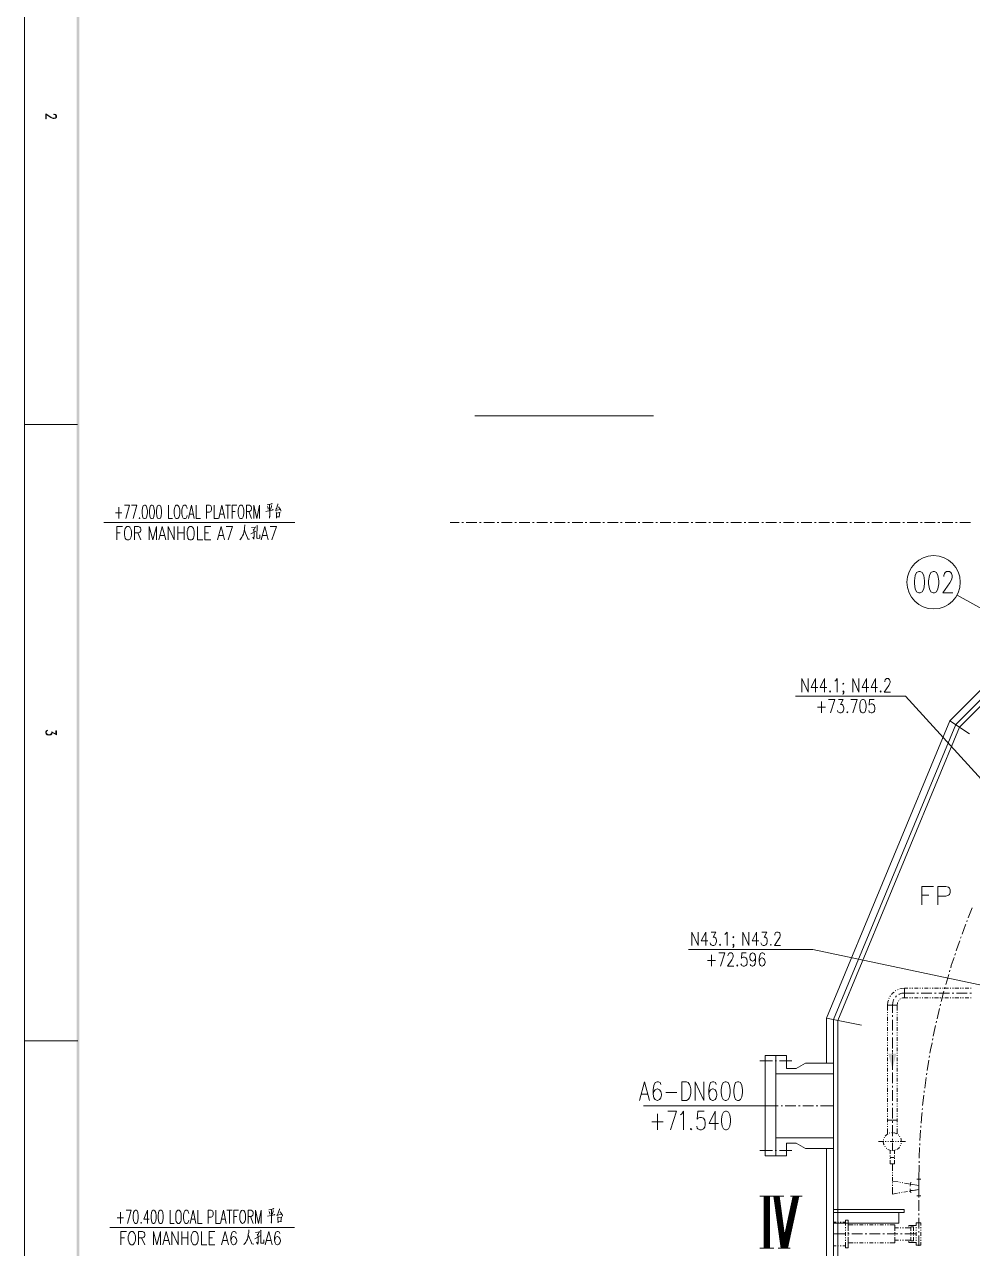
# Model space of a CAD drawing. Header units: millimetres. Extents: x 0 to 588, y 0 to 874.
# Drawn here: x 0 to 124, y 544.2 to 704.4 of the extents above; entities that cross this region are included whole.
import ezdxf

# ---------------------------------------------------------------- set-up
doc = ezdxf.new("R2010")
doc.units = ezdxf.units.MM
doc.layers.get('0').update_dxf_attribs({"lineweight": 18})

msp = doc.modelspace()

# ---------------------------------------------------------------- hatches: boundary and pattern name
for points in [[(7.15, 813.33), (6.82, 813.33), (7.15, 6.99)], [(6.82, 813.33), (7.15, 6.99), (6.82, 6.99)], [(113.5, 567.75), (114.02, 569.76), (112.95, 569.76)]]:
    msp.add_hatch(color=0).paths.add_polyline_path(points, flags=0)

# ---------------------------------------------------------------- linework, layer by layer
at = {"color": 0, "lineweight": 0}
for points in [[(0, 830.79), (0, 0)], [(3.83, 692.66), (3.83, 692.62), (3.89, 692.62), (4.04, 692.57), (4.11, 692.47), (4.11, 692.28), (4.04, 692.19), (3.89, 692.15), (3.77, 692.15), (3.64, 692.19), (3.43, 692.28), (2.77, 692.7)], [(2.84, 692.66), (2.84, 692.04), (2.77, 692.04), (2.77, 692.7)], [(3.83, 692.66), (3.89, 692.66), (4.04, 692.62), (4.11, 692.57), (4.17, 692.47), (4.17, 692.28), (4.11, 692.19), (4.04, 692.15), (3.89, 692.11), (3.77, 692.11), (3.64, 692.15), (3.43, 692.23), (2.77, 692.66)], [(121.01, 613.3), (193.95, 686.24)], [(121.79, 612.8), (194.42, 685.44)], [(122.26, 612.48), (194.71, 684.93)], [(6.92, 652.06), (0, 652.06)], [(82.25, 653.2), (58.91, 653.2)], [(12.34, 641.24), (12.34, 639.76)], [(13.27, 639.76), (13.74, 641.5), (13.08, 641.5)], [(14.2, 639.76), (14.67, 641.5), (14.01, 641.5)], [(18.82, 641.5), (18.82, 639.76), (19.37, 639.76)], [(21.27, 641.07), (21.23, 641.24), (21.15, 641.41), (21.04, 641.5), (20.87, 641.5), (20.76, 641.41), (20.68, 641.24), (20.64, 641.07), (20.57, 640.84), (20.57, 640.42), (20.64, 640.16), (20.68, 640), (20.76, 639.83), (20.87, 639.76), (21.04, 639.76), (21.15, 639.83), (21.23, 640), (21.27, 640.16)], [(21.46, 639.76), (21.84, 641.5), (22.2, 639.76)], [(22.44, 641.5), (22.44, 639.76), (23.01, 639.76)], [(23.79, 639.76), (23.79, 641.5), (24.21, 641.5), (24.36, 641.41), (24.41, 641.33), (24.45, 641.16), (24.45, 640.93), (24.41, 640.76), (24.36, 640.67), (24.21, 640.59), (23.79, 640.59)], [(24.79, 641.5), (24.79, 639.76), (25.34, 639.76)], [(25.42, 639.76), (25.8, 641.5), (26.18, 639.76)], [(26.27, 641.5), (26.92, 641.5)], [(26.61, 641.5), (26.61, 639.76)], [(27.16, 639.76), (27.16, 641.5), (27.77, 641.5)], [(27.16, 640.67), (27.54, 640.67)], [(29.02, 639.76), (29.02, 641.5), (29.44, 641.5), (29.57, 641.41), (29.63, 641.33), (29.68, 641.16), (29.68, 641.01), (29.63, 640.84), (29.57, 640.76), (29.44, 640.67), (29.02, 640.67)], [(29.34, 640.67), (29.68, 639.76)], [(29.99, 639.76), (29.99, 641.5), (30.37, 639.76), (30.73, 641.5), (30.73, 639.76)], [(31.58, 640.69), (32.51, 640.91), (32.47, 640.93), (32.41, 640.86)], [(31.73, 641.54), (32.38, 641.69), (32.36, 641.71), (32.3, 641.67)], [(31.79, 641.35), (31.86, 641.1), (31.88, 640.99)], [(32.05, 641.6), (32.07, 640.06), (32.05, 639.83), (32.05, 640.06)], [(32.32, 641.46), (32.32, 641.35), (32.19, 640.95)], [(33.15, 641.69), (33.15, 641.6), (33.06, 641.39), (32.98, 641.14), (32.91, 641.01), (32.85, 640.82), (32.81, 640.8), (33.06, 640.86), (33.42, 640.95)], [(32.91, 640.65), (32.94, 640.48), (32.96, 639.83), (32.94, 639.97), (33.36, 640), (33.32, 640), (33.38, 640.61), (33.4, 640.55), (32.94, 640.48)], [(33.23, 641.29), (33.46, 640.93), (33.51, 640.84), (33.53, 640.78), (33.53, 640.72)], [(10.39, 639.23), (35.37, 639.23)], [(11.92, 640.5), (12.74, 640.5)], [(21.61, 640.33), (22.08, 640.33)], [(25.57, 640.33), (26.04, 640.33)], [(56.85, 639.23), (55.65, 639.23)], [(57.43, 639.23), (57.21, 639.23)], [(59.16, 639.23), (57.76, 639.23)], [(59.73, 639.23), (59.52, 639.23)], [(61.47, 639.23), (60.07, 639.23)], [(62.04, 639.23), (61.83, 639.23)], [(63.78, 639.23), (62.38, 639.23)], [(64.33, 639.23), (64.14, 639.23)], [(66.08, 639.23), (64.69, 639.23)], [(66.63, 639.23), (66.42, 639.23)], [(68.39, 639.23), (66.99, 639.23)], [(68.94, 639.23), (68.73, 639.23)], [(70.7, 639.23), (69.3, 639.23)], [(71.25, 639.23), (71.04, 639.23)], [(73, 639.23), (71.61, 639.23)], [(73.55, 639.23), (73.34, 639.23)], [(75.31, 639.23), (73.91, 639.23)], [(75.86, 639.23), (75.65, 639.23)], [(77.62, 639.23), (76.22, 639.23)], [(78.17, 639.23), (77.96, 639.23)], [(79.93, 639.23), (78.53, 639.23)], [(80.48, 639.23), (80.26, 639.23)], [(82.23, 639.23), (80.81, 639.23)], [(82.78, 639.23), (82.57, 639.23)], [(84.52, 639.23), (83.12, 639.23)], [(85.09, 639.23), (84.88, 639.23)], [(86.83, 639.23), (85.43, 639.23)], [(87.4, 639.23), (87.19, 639.23)], [(89.13, 639.23), (87.74, 639.23)], [(89.7, 639.23), (89.49, 639.23)], [(91.44, 639.23), (90.04, 639.23)], [(92.01, 639.23), (91.8, 639.23)], [(93.75, 639.23), (92.35, 639.23)], [(94.32, 639.23), (94.11, 639.23)], [(96.05, 639.23), (94.66, 639.23)], [(96.63, 639.23), (96.41, 639.23)], [(98.36, 639.23), (96.96, 639.23)], [(98.91, 639.23), (98.72, 639.23)], [(100.67, 639.23), (99.27, 639.23)], [(101.22, 639.23), (101.03, 639.23)], [(102.98, 639.23), (101.58, 639.23)], [(103.53, 639.23), (103.31, 639.23)], [(105.28, 639.23), (103.89, 639.23)], [(105.83, 639.23), (105.62, 639.23)], [(107.59, 639.23), (106.19, 639.23)], [(108.14, 639.23), (107.93, 639.23)], [(109.9, 639.23), (108.5, 639.23)], [(110.45, 639.23), (110.24, 639.23)], [(112.2, 639.23), (110.81, 639.23)], [(112.75, 639.23), (112.54, 639.23)], [(114.51, 639.23), (113.11, 639.23)], [(115.06, 639.23), (114.85, 639.23)], [(116.82, 639.23), (115.42, 639.23)], [(117.37, 639.23), (117.16, 639.23)], [(119.1, 639.23), (117.71, 639.23)], [(119.68, 639.23), (119.46, 639.23)], [(121.41, 639.23), (120.02, 639.23)], [(121.98, 639.23), (121.77, 639.23)], [(123.72, 639.23), (122.32, 639.23)], [(12.06, 636.97), (12.06, 638.7), (12.83, 638.7)], [(12.06, 637.88), (12.53, 637.88)], [(14.39, 636.97), (14.39, 638.7), (14.92, 638.7), (15.09, 638.62), (15.16, 638.53), (15.22, 638.37), (15.22, 638.2), (15.16, 638.05), (15.09, 637.96), (14.92, 637.88), (14.39, 637.88)], [(14.8, 637.88), (15.22, 636.97)], [(16.32, 636.97), (16.32, 638.7), (16.79, 636.97), (17.25, 638.7), (17.25, 636.97)], [(17.55, 636.97), (18.01, 638.7), (18.48, 636.97)], [(17.72, 637.54), (18.31, 637.54)], [(18.77, 636.97), (18.77, 638.7), (19.58, 636.97), (19.58, 638.7)], [(20.04, 638.7), (20.04, 636.97)], [(20.04, 637.88), (20.87, 637.88)], [(20.87, 638.7), (20.87, 636.97)], [(22.61, 638.7), (22.61, 636.97), (23.3, 636.97)], [(23.6, 636.97), (23.6, 638.7), (24.36, 638.7)], [(23.6, 637.88), (24.07, 637.88)], [(25.23, 636.97), (25.7, 638.7), (26.16, 636.97)], [(25.42, 637.54), (25.99, 637.54)], [(26.63, 636.97), (27.22, 638.7), (26.39, 638.7)], [(28.81, 638.94), (28.81, 638.83), (28.79, 638.6), (28.77, 638.37), (28.74, 638.17), (28.68, 637.98), (28.62, 637.71), (28.53, 637.52), (28.43, 637.33), (28.34, 637.2), (28.24, 637.05), (28.15, 636.97)], [(28.77, 638.3), (28.83, 638.09), (28.91, 637.84), (29.04, 637.56), (29.15, 637.24), (29.21, 637.07), (29.44, 637.07), (29.21, 637.12), (29.15, 637.22)], [(29.61, 637.75), (30.27, 638.13)], [(29.7, 638.6), (30.23, 638.64), (30.2, 638.68), (29.97, 638.24), (29.95, 638.3), (29.91, 638.37)], [(29.97, 638.24), (29.99, 638.13), (30.04, 637.96), (30.04, 637.39), (30.01, 637.29), (30.01, 637.18), (29.99, 637.1), (29.99, 637.07), (29.84, 637.31), (29.99, 637.1)], [(30.37, 638.85), (30.42, 638.79), (30.37, 637.43), (30.37, 637.33), (30.4, 637.24), (30.42, 637.2), (30.44, 637.18), (30.5, 637.16), (30.71, 637.18), (30.76, 637.18), (30.78, 637.2), (30.76, 637.62), (30.76, 637.18)], [(30.95, 636.97), (31.41, 638.7), (31.88, 636.97)], [(31.14, 637.54), (31.71, 637.54)], [(32.34, 636.97), (32.94, 638.7), (32.11, 638.7)], [(23.6, 636.97), (24.36, 636.97)], [(120.21, 632.16), (120.21, 632.29), (120.29, 632.57), (120.4, 632.69), (120.57, 632.82), (120.95, 632.82), (121.14, 632.69), (121.22, 632.57), (121.33, 632.29), (121.33, 632.04), (121.22, 631.76), (121.03, 631.36), (120.1, 630.03), (121.41, 630.03)], [(131.74, 624.31), (121.96, 629.73)], [(101.66, 617.05), (101.66, 618.81), (102.47, 617.05), (102.47, 618.81)], [(103.46, 618.81), (102.89, 617.64), (103.76, 617.64)], [(103.46, 618.81), (103.46, 617.05)], [(104.63, 618.81), (104.06, 617.64), (104.92, 617.64)], [(104.63, 618.81), (104.63, 617.05)], [(105.98, 618.47), (106.09, 618.55), (106.26, 618.81), (106.26, 617.05)], [(108.31, 617.05), (108.31, 618.81), (109.11, 617.05), (109.11, 618.81)], [(110.11, 618.81), (109.54, 617.64), (110.41, 617.64)], [(110.11, 618.81), (110.11, 617.05)], [(111.27, 618.81), (110.7, 617.64), (111.57, 617.64)], [(111.27, 618.81), (111.27, 617.05)], [(112.5, 618.38), (112.5, 618.47), (112.56, 618.64), (112.61, 618.72), (112.73, 618.81), (112.97, 618.81), (113.07, 618.72), (113.14, 618.64), (113.2, 618.47), (113.2, 618.3), (113.14, 618.13), (113.03, 617.9), (112.44, 617.05), (113.26, 617.05)], [(107.15, 617.14), (107.08, 617.05), (107.02, 617.14), (107.08, 617.22), (107.15, 617.14), (107.15, 616.97), (107.08, 616.82), (107.02, 616.73)], [(136.5, 593.17), (115.23, 616.52), (100.82, 616.52)], [(103.7, 615.08), (104.75, 615.08)], [(104.22, 615.82), (104.22, 614.34)], [(105.39, 614.34), (105.98, 616.08), (105.16, 616.08)], [(106.45, 616.08), (107.08, 616.08), (106.72, 615.42), (106.91, 615.42), (107.02, 615.34), (107.08, 615.25), (107.15, 615), (107.15, 614.83), (107.08, 614.57), (106.96, 614.43), (106.79, 614.34), (106.62, 614.34), (106.45, 614.43), (106.38, 614.49), (106.32, 614.66)], [(108.31, 614.34), (108.88, 616.08), (108.08, 616.08)], [(111.1, 616.08), (110.51, 616.08), (110.47, 615.34), (110.51, 615.42), (110.7, 615.51), (110.87, 615.51), (111.04, 615.42), (111.17, 615.25), (111.21, 615), (111.21, 614.83), (111.17, 614.57), (111.04, 614.43), (110.87, 614.34), (110.7, 614.34), (110.51, 614.43), (110.47, 614.49), (110.41, 614.66)], [(3.64, 611.8), (3.64, 611.7), (3.58, 611.57), (3.43, 611.46), (3.24, 611.42), (3.17, 611.42), (2.96, 611.46), (2.84, 611.57), (2.77, 611.7), (2.77, 611.84), (2.84, 611.97), (2.9, 612.03), (3.03, 612.08), (3.03, 612.03)], [(3.11, 611.46), (2.9, 611.57), (2.84, 611.7), (2.84, 611.84), (2.9, 611.97), (3.03, 612.03)], [(2.84, 611.89), (2.96, 612.03)], [(3.58, 611.84), (3.58, 611.7), (3.49, 611.57), (3.3, 611.46)], [(4.17, 611.97), (4.17, 611.46), (3.58, 611.8)], [(4.17, 611.5), (3.58, 611.84)], [(4.17, 611.97), (4.11, 611.97), (4.11, 611.5)], [(121.01, 613.3), (104.9, 574.4)], [(121.79, 612.8), (105.81, 574.23)], [(122.26, 612.48), (106.36, 574.1)], [(123.57, 611.61), (121.01, 613.3)], [(3.58, 611.65), (3.43, 611.5), (3.24, 611.46), (3.17, 611.46), (2.96, 611.5), (2.84, 611.65)], [(117.35, 589.2), (117.35, 591.63), (118.87, 591.63)], [(119.44, 589.2), (119.44, 591.63), (120.5, 591.63), (120.84, 591.52), (120.97, 591.4), (121.07, 591.16), (121.07, 590.83), (120.97, 590.59), (120.84, 590.47), (120.5, 590.36), (119.44, 590.36)], [(117.35, 590.47), (118.28, 590.47)], [(123.93, 588.81), (123.42, 587.52)], [(123.08, 586.68), (123.04, 586.61), (122.6, 585.36)], [(123.27, 587.18), (123.21, 586.99)], [(87.27, 583.9), (87.27, 585.66), (88.1, 583.9), (88.1, 585.66)], [(89.09, 585.66), (88.5, 584.5), (89.37, 584.5)], [(89.09, 585.66), (89.09, 583.9)], [(89.79, 585.66), (90.42, 585.66), (90.06, 584.98), (90.25, 584.98), (90.36, 584.92), (90.42, 584.84), (90.49, 584.58), (90.49, 584.41), (90.42, 584.16), (90.3, 583.99), (90.13, 583.9), (89.96, 583.9), (89.79, 583.99), (89.73, 584.07), (89.66, 584.24)], [(91.59, 585.32), (91.69, 585.41), (91.88, 585.66), (91.88, 583.9)], [(93.92, 583.9), (93.92, 585.66), (94.74, 583.9), (94.74, 585.66)], [(95.74, 585.66), (95.14, 584.5), (96.01, 584.5)], [(95.74, 585.66), (95.74, 583.9)], [(96.44, 585.66), (97.07, 585.66), (96.71, 584.98), (96.9, 584.98), (97.01, 584.92), (97.07, 584.84), (97.13, 584.58), (97.13, 584.41), (97.07, 584.16), (96.94, 583.99), (96.77, 583.9), (96.6, 583.9), (96.44, 583.99), (96.37, 584.07), (96.31, 584.24)], [(98.11, 585.24), (98.11, 585.32), (98.17, 585.49), (98.23, 585.58), (98.34, 585.66), (98.57, 585.66), (98.7, 585.58), (98.76, 585.49), (98.81, 585.32), (98.81, 585.15), (98.76, 584.98), (98.64, 584.75), (98.07, 583.9), (98.87, 583.9)], [(122.49, 585.03), (122.41, 584.84)], [(130.09, 577.68), (103.08, 583.37), (86.83, 583.37)], [(92.75, 583.99), (92.69, 583.9), (92.63, 583.99), (92.69, 584.07), (92.75, 583.99), (92.75, 583.82), (92.69, 583.67), (92.63, 583.59)], [(122.3, 584.5), (122.09, 583.95), (121.84, 583.18)], [(89.32, 581.94), (90.36, 581.94)], [(89.85, 582.68), (89.85, 581.19)], [(91.02, 581.19), (91.59, 582.93), (90.78, 582.93)], [(91.99, 582.53), (91.99, 582.59), (92.05, 582.76), (92.12, 582.85), (92.22, 582.93), (92.46, 582.93), (92.58, 582.85), (92.65, 582.76), (92.69, 582.59), (92.69, 582.44), (92.65, 582.27), (92.52, 582.02), (91.95, 581.19), (92.75, 581.19)], [(94.38, 582.93), (93.81, 582.93), (93.75, 582.19), (93.81, 582.27), (93.98, 582.36), (94.15, 582.36), (94.32, 582.27), (94.45, 582.1), (94.51, 581.85), (94.51, 581.68), (94.45, 581.43), (94.32, 581.28), (94.15, 581.19), (93.98, 581.19), (93.81, 581.28), (93.75, 581.36), (93.68, 581.51)], [(95.61, 582.36), (95.55, 582.1), (95.44, 581.94), (95.25, 581.85), (95.21, 581.85), (95.02, 581.94), (94.91, 582.1), (94.85, 582.36), (94.85, 582.44), (94.91, 582.68), (95.02, 582.85), (95.21, 582.93), (95.25, 582.93), (95.44, 582.85), (95.55, 582.68), (95.61, 582.36), (95.61, 581.94), (95.55, 581.51), (95.44, 581.28), (95.25, 581.19), (95.14, 581.19), (94.97, 581.28), (94.91, 581.43)], [(96.77, 582.68), (96.71, 582.85), (96.54, 582.93), (96.41, 582.93), (96.24, 582.85), (96.14, 582.59), (96.08, 582.19), (96.08, 581.77), (96.14, 581.43), (96.24, 581.28), (96.41, 581.19), (96.48, 581.19), (96.65, 581.28), (96.77, 581.43), (96.84, 581.68), (96.84, 581.77), (96.77, 582.02), (96.65, 582.19), (96.48, 582.27), (96.41, 582.27), (96.24, 582.19), (96.14, 582.02), (96.08, 581.77)], [(121.56, 582.32), (121.2, 581.26), (121.14, 580.98)], [(121.73, 582.85), (121.67, 582.65)], [(120.86, 580.11), (120.48, 578.78)], [(121.03, 580.67), (120.97, 580.45)], [(115.08, 578.32), (114.66, 578.27), (114.45, 578.21)], [(115.08, 577.07), (115.08, 578.32)], [(115.53, 578.32), (115.08, 578.32)], [(115.85, 578.32), (115.74, 578.32)], [(116.16, 578.32), (116.06, 578.32)], [(116.86, 578.32), (116.37, 578.32)], [(117.18, 578.32), (117.07, 578.32)], [(117.47, 578.32), (117.37, 578.32)], [(118.17, 578.32), (117.69, 578.32)], [(118.49, 578.32), (118.39, 578.32)], [(118.81, 578.32), (118.7, 578.32)], [(119.51, 578.32), (119.02, 578.32)], [(119.82, 578.32), (119.72, 578.32)], [(120.14, 578.32), (120.04, 578.32)], [(120.37, 578.44), (120.33, 578.23)], [(120.84, 578.32), (120.35, 578.32)], [(121.16, 578.32), (121.05, 578.32)], [(121.48, 578.32), (121.37, 578.32)], [(122.17, 578.32), (121.67, 578.32)], [(122.47, 578.32), (122.36, 578.32)], [(122.79, 578.32), (122.68, 578.32)], [(123.49, 578.32), (123, 578.32)], [(123.8, 578.32), (123.7, 578.32)], [(112.99, 576.73), (112.92, 576.54), (112.86, 576.09)], [(113.09, 577.02), (113.03, 576.94)], [(113.24, 577.3), (113.18, 577.22)], [(113.71, 577.81), (113.52, 577.66), (113.37, 577.47)], [(113.69, 576.86), (113.64, 576.79), (113.54, 576.45), (113.5, 576.09)], [(113.96, 578), (113.88, 577.96)], [(114.05, 577.3), (113.9, 577.15)], [(114.24, 578.15), (114.15, 578.1)], [(114.34, 576.71), (114.28, 576.62)], [(115.08, 577.68), (114.72, 577.66), (114.38, 577.53), (114.32, 577.49)], [(114.55, 576.92), (114.49, 576.86)], [(115.08, 577.07), (114.83, 577.05), (114.74, 577)], [(116.37, 577.68), (115.08, 577.68)], [(115.53, 577.07), (115.08, 577.07)], [(115.85, 577.07), (115.74, 577.07)], [(116.16, 577.07), (116.06, 577.07)], [(116.86, 577.07), (116.37, 577.07)], [(116.92, 577.68), (116.71, 577.68)], [(117.18, 577.07), (117.07, 577.07)], [(118.66, 577.68), (117.26, 577.68)], [(117.47, 577.07), (117.37, 577.07)], [(118.17, 577.07), (117.69, 577.07)], [(118.49, 577.07), (118.39, 577.07)], [(118.81, 577.07), (118.7, 577.07)], [(119.23, 577.68), (119.02, 577.68)], [(119.51, 577.07), (119.02, 577.07)], [(120.97, 577.68), (119.57, 577.68)], [(119.82, 577.07), (119.72, 577.07)], [(120.23, 577.91), (119.89, 576.56)], [(120.14, 577.07), (120.04, 577.07)], [(120.84, 577.07), (120.35, 577.07)], [(121.16, 577.07), (121.05, 577.07)], [(121.54, 577.68), (121.33, 577.68)], [(121.48, 577.07), (121.37, 577.07)], [(122.17, 577.07), (121.67, 577.07)], [(123.27, 577.68), (121.88, 577.68)], [(122.47, 577.07), (122.36, 577.07)], [(122.79, 577.07), (122.68, 577.07)], [(123.49, 577.07), (123, 577.07)], [(123.85, 577.68), (123.63, 577.68)], [(123.8, 577.07), (123.7, 577.07)], [(112.86, 576.09), (114.11, 576.09)], [(112.86, 576.09), (112.86, 575.39)], [(112.86, 575.18), (112.86, 575.08)], [(113.5, 576.09), (113.5, 575.1)], [(114.17, 576.43), (114.15, 576.35), (114.11, 576.09)], [(114.11, 576.09), (114.11, 575.39)], [(114.11, 575.18), (114.11, 575.08)], [(119.66, 575.67), (119.34, 574.32)], [(119.8, 576.22), (119.74, 576.01)], [(104.9, 568.52), (104.9, 574.4)], [(109.47, 573.49), (104.9, 574.4)], [(105.81, 482.85), (105.81, 574.21)], [(106.36, 408.41), (106.36, 574.1)], [(112.86, 574.87), (112.86, 574.76)], [(112.86, 574.55), (112.86, 574.06)], [(112.86, 573.85), (112.86, 573.74)], [(112.86, 573.53), (112.86, 573.43)], [(113.5, 574.76), (113.5, 574.55)], [(113.5, 574.19), (113.5, 572.79)], [(114.11, 574.87), (114.11, 574.76)], [(114.11, 574.55), (114.11, 574.06)], [(114.11, 573.85), (114.11, 573.74)], [(114.11, 573.53), (114.11, 573.43)], [(119.15, 573.43), (119.04, 573.02), (118.85, 572.05)], [(119.25, 573.98), (119.21, 573.76)], [(112.86, 573.21), (112.86, 572.73)], [(112.86, 572.52), (112.86, 572.41)], [(112.86, 572.22), (112.86, 572.11)], [(112.86, 571.9), (112.86, 571.42)], [(113.5, 572.45), (113.5, 572.24)], [(113.5, 571.88), (113.5, 570.48)], [(114.11, 573.21), (114.11, 572.73)], [(114.11, 572.52), (114.11, 572.41)], [(114.11, 572.22), (114.11, 572.11)], [(114.11, 571.9), (114.11, 571.42)], [(6.96, 571.44), (0, 571.44)], [(112.86, 571.2), (112.86, 571.1)], [(112.86, 570.89), (112.86, 570.78)], [(112.86, 570.57), (112.86, 570.08)], [(113.5, 570.89), (113.5, 570.4)], [(113.5, 570.19), (113.5, 570.08)], [(114.11, 571.2), (114.11, 571.1)], [(114.11, 570.89), (114.11, 570.78)], [(114.11, 570.57), (114.11, 570.08)], [(118.68, 571.16), (118.49, 570.25), (118.41, 569.79)], [(118.79, 571.71), (118.75, 571.5)], [(97.81, 568.79), (96.16, 568.79)], [(99.65, 569.49), (96.86, 569.49)], [(96.86, 562.93), (96.86, 569.49)], [(98.36, 568.79), (98.15, 568.79)], [(98.26, 562.93), (98.26, 569.49)], [(100.35, 568.79), (98.72, 568.79)], [(99.65, 567.82), (99.65, 569.49)], [(112.86, 569.87), (112.86, 569.76)], [(112.86, 569.55), (112.86, 569.45)], [(112.86, 569.24), (112.86, 568.75)], [(113.5, 570.15), (113.5, 569.93)], [(113.5, 569.87), (113.5, 569.76)], [(113.5, 569.6), (113.5, 568.2)], [(113.5, 569.57), (113.5, 569.07)], [(113.5, 568.85), (113.5, 568.77)], [(114.11, 569.87), (114.11, 569.76)], [(114.11, 569.55), (114.11, 569.45)], [(114.11, 569.24), (114.11, 568.75)], [(118.26, 568.9), (118.03, 567.52)], [(118.36, 569.45), (118.32, 569.24)], [(105.81, 567.12), (98.26, 567.12)], [(100.92, 567.82), (99.65, 567.82)], [(100.92, 567.82), (102.13, 568.52), (105.81, 568.52)], [(112.86, 568.54), (112.86, 568.43)], [(112.86, 568.22), (112.86, 568.11)], [(112.86, 567.9), (112.86, 567.41)], [(112.86, 567.2), (112.86, 567.12)], [(113.5, 568.56), (113.5, 568.45)], [(113.5, 568.24), (113.5, 567.75)], [(113.5, 567.84), (113.5, 567.63)], [(113.5, 567.29), (113.5, 565.89)], [(114.11, 568.54), (114.11, 568.43)], [(114.11, 568.22), (114.11, 568.11)], [(114.11, 567.9), (114.11, 567.41)], [(114.11, 567.2), (114.11, 567.12)], [(117.98, 567.18), (117.96, 566.97)], [(80.43, 563.63), (81.09, 566.06), (81.75, 563.63)], [(83.21, 565.72), (83.12, 565.95), (82.89, 566.06), (82.72, 566.06), (82.47, 565.95), (82.32, 565.59), (82.23, 565.02), (82.23, 564.43), (82.32, 563.96), (82.47, 563.73), (82.72, 563.63), (82.8, 563.63), (83.04, 563.73), (83.21, 563.96), (83.29, 564.32), (83.29, 564.43), (83.21, 564.79), (83.04, 565.02), (82.8, 565.13), (82.72, 565.13), (82.47, 565.02), (82.32, 564.79), (82.23, 564.43)], [(87.69, 563.63), (87.69, 566.06), (88.84, 563.63), (88.84, 566.06)], [(90.47, 565.72), (90.38, 565.95), (90.13, 566.06), (89.98, 566.06), (89.73, 565.95), (89.58, 565.59), (89.49, 565.02), (89.49, 564.43), (89.58, 563.96), (89.73, 563.73), (89.98, 563.63), (90.06, 563.63), (90.3, 563.73), (90.47, 563.96), (90.55, 564.32), (90.55, 564.43), (90.47, 564.79), (90.3, 565.02), (90.06, 565.13), (89.98, 565.13), (89.73, 565.02), (89.58, 564.79), (89.49, 564.43)], [(112.86, 566.91), (112.86, 566.8)], [(112.86, 566.59), (112.86, 566.1)], [(112.86, 565.89), (112.86, 565.78)], [(112.86, 565.57), (112.86, 565.47)], [(113.5, 565.53), (113.5, 565.32)], [(114.11, 566.91), (114.11, 566.8)], [(114.11, 566.59), (114.11, 566.1)], [(114.11, 565.89), (114.11, 565.78)], [(114.11, 565.57), (114.11, 565.47)], [(117.92, 566.61), (117.73, 565.23)], [(80.69, 564.43), (81.49, 564.43)], [(83.86, 564.66), (85.32, 564.66)], [(112.86, 565.26), (112.86, 564.77)], [(112.86, 564.56), (112.86, 564.45)], [(112.86, 564.24), (112.86, 564.13)], [(112.86, 563.92), (112.86, 563.44)], [(113.5, 564.98), (113.5, 563.58)], [(114.11, 565.26), (114.11, 564.77)], [(114.11, 564.56), (114.11, 564.45)], [(114.11, 564.24), (114.11, 564.13)], [(114.11, 563.92), (114.11, 563.44)], [(117.6, 564.32), (117.45, 562.95)], [(117.67, 564.9), (117.64, 564.68)], [(96.86, 562.93), (80.96, 562.93)], [(84.14, 562.23), (85.28, 562.23), (84.48, 559.77)], [(85.77, 561.76), (85.94, 561.87), (86.19, 562.23), (86.19, 559.77)], [(88.88, 562.23), (88.05, 562.23), (87.97, 561.17), (88.05, 561.3), (88.31, 561.4), (88.54, 561.4), (88.79, 561.3), (88.96, 561.06), (89.03, 560.71), (89.03, 560.47), (88.96, 560.13), (88.79, 559.9), (88.54, 559.77), (88.31, 559.77), (88.05, 559.9), (87.97, 560.01), (87.91, 560.24)], [(90.34, 562.23), (89.53, 560.6), (90.74, 560.6)], [(90.34, 562.23), (90.34, 559.77)], [(98.57, 562.93), (96.86, 562.93)], [(96.86, 562.93), (96.86, 556.37)], [(98.26, 562.93), (98.26, 556.37)], [(99.12, 562.93), (98.93, 562.93)], [(100.88, 562.93), (99.48, 562.93)], [(101.43, 562.93), (101.22, 562.93)], [(103.19, 562.93), (101.79, 562.93)], [(103.74, 562.93), (103.53, 562.93)], [(105.81, 562.93), (104.1, 562.93)], [(112.86, 563.22), (112.86, 563.12)], [(112.86, 562.91), (112.86, 562.82)], [(112.86, 562.61), (112.86, 562.12)], [(113.5, 563.22), (113.5, 563.01)], [(113.5, 562.67), (113.5, 561.28)], [(114.11, 563.22), (114.11, 563.12)], [(114.11, 562.91), (114.11, 562.82)], [(114.11, 562.61), (114.11, 562.12)], [(117.43, 562.59), (117.41, 562.4)], [(82.02, 560.83), (83.5, 560.83)], [(82.76, 561.87), (82.76, 559.77)], [(112.86, 561.91), (112.86, 561.81)], [(112.86, 561.59), (112.86, 561.49)], [(112.86, 561.28), (112.86, 560.79)], [(112.86, 561.04), (114.11, 561.04)], [(112.86, 560.58), (112.86, 560.47)], [(113.5, 560.92), (113.5, 560.71)], [(114.11, 561.91), (114.11, 561.81)], [(114.11, 561.59), (114.11, 561.49)], [(114.11, 561.28), (114.11, 560.79)], [(114.11, 560.58), (114.11, 560.47)], [(117.37, 562.04), (117.35, 561.83), (117.24, 560.64)], [(87.16, 560.01), (87.08, 559.9), (87.16, 559.77), (87.25, 559.9)], [(112.9, 559.27), (112.67, 559.08), (112.56, 558.95)], [(112.86, 560.26), (112.86, 560.15)], [(112.86, 559.94), (112.86, 559.24)], [(113.18, 559.37), (113.09, 559.33)], [(113.45, 559.41), (113.37, 559.39)], [(113.5, 560.37), (113.5, 558.97)], [(114.09, 559.27), (113.79, 559.37), (113.64, 559.39)], [(114.11, 560.26), (114.11, 560.15)], [(114.11, 559.94), (114.11, 559.24)], [(114.32, 559.08), (114.24, 559.14)], [(117.18, 559.73), (117.14, 559.01), (117.09, 558.36)], [(117.22, 560.3), (117.22, 560.09)], [(105.81, 558.74), (98.26, 558.74)], [(100.92, 558.04), (99.65, 558.04)], [(99.65, 558.04), (99.65, 556.37)], [(100.92, 558.04), (102.13, 557.34), (105.81, 557.34)], [(111.7, 558.25), (112.37, 558.25)], [(112.31, 558.25), (112.35, 557.93), (112.42, 557.81)], [(112.35, 558.52), (112.33, 558.44)], [(112.46, 558.8), (112.42, 558.72)], [(112.5, 557.64), (112.54, 557.55)], [(112.56, 558.25), (112.67, 558.25)], [(112.67, 557.4), (112.75, 557.34)], [(112.88, 558.25), (112.99, 558.25)], [(113.2, 558.25), (113.69, 558.25)], [(113.5, 558.61), (113.5, 558.4)], [(113.5, 558.06), (113.5, 557.06)], [(113.9, 558.25), (114, 558.25)], [(114.09, 557.21), (114.32, 557.4), (114.41, 557.53)], [(114.22, 558.25), (114.32, 558.25)], [(114.49, 558.86), (114.43, 558.93)], [(114.53, 558.25), (115.19, 558.25)], [(114.53, 557.68), (114.55, 557.76)], [(114.66, 558.25), (114.64, 558.55), (114.58, 558.67)], [(114.64, 557.95), (114.64, 558.04)], [(114.66, 558.25), (114.68, 558.25)], [(117.05, 557.45), (117.01, 556.17), (116.99, 556.05)], [(117.07, 558), (117.07, 557.78)], [(97.81, 557.06), (96.16, 557.06)], [(99.65, 556.37), (96.86, 556.37)], [(98.36, 557.06), (98.15, 557.06)], [(100.35, 557.06), (98.72, 557.06)], [(104.9, 483.81), (104.9, 557.34)], [(112.9, 557.21), (113.18, 557.11), (113.33, 557.09)], [(113.2, 556.62), (113.2, 557.11)], [(113.2, 556.3), (113.2, 556.41)], [(113.2, 556.15), (113.79, 556.15)], [(113.2, 555.98), (113.2, 556.09)], [(113.2, 555.31), (113.2, 555.79)], [(113.52, 557.06), (113.62, 557.09)], [(113.79, 556.62), (113.79, 557.11)], [(113.79, 556.3), (113.79, 556.41)], [(113.79, 555.98), (113.79, 556.09)], [(113.79, 555.31), (113.79, 555.79)], [(113.81, 557.11), (113.9, 557.15)], [(113.2, 555.31), (113.79, 555.31)], [(113.5, 554.42), (113.5, 555.31)], [(113.5, 554.1), (113.5, 554.21)], [(116.99, 555.14), (116.97, 553.34)], [(116.99, 555.69), (116.99, 555.48)], [(113.5, 553.78), (113.5, 553.89)], [(113.5, 553.08), (113.5, 553.59)], [(113.5, 553.08), (114.26, 552.96)], [(113.5, 552.79), (113.5, 552.89)], [(113.5, 552.47), (113.5, 552.58)], [(114.47, 552.92), (114.55, 552.89)], [(114.77, 552.87), (114.87, 552.85)], [(115.08, 552.81), (115.85, 552.68)], [(115.8, 552.41), (115.89, 552.94)], [(116.97, 552.49), (115.85, 552.68)], [(116.69, 553.34), (117.22, 553.34)], [(116.97, 552.24), (116.97, 553.34)], [(116.97, 551.5), (116.97, 553.34)], [(96.16, 551.1), (97.45, 551.1)], [(96.24, 551.1), (97.51, 551.1)], [(96.27, 551.1), (97.56, 551.1)], [(96.31, 551.1), (97.6, 551.1)], [(96.35, 551.1), (97.64, 551.1)], [(96.44, 551.1), (97.73, 551.1)], [(96.5, 551.1), (97.79, 551.1)], [(96.54, 551.1), (97.81, 551.1)], [(96.56, 551.1), (97.83, 551.1)], [(96.6, 551.1), (97.9, 551.1)], [(96.67, 551.1), (97.96, 551.1)], [(96.71, 551.1), (97.98, 551.1)], [(96.73, 551.1), (96.73, 544.28)], [(96.82, 551.1), (96.82, 544.28)], [(96.84, 551.1), (96.84, 544.28)], [(96.88, 551.1), (96.88, 544.28)], [(96.88, 544.28), (96.88, 551.1)], [(96.92, 551.1), (96.92, 544.28)], [(96.94, 544.28), (96.94, 551.1)], [(96.99, 544.28), (96.99, 551.1)], [(97.01, 551.1), (97.01, 544.28)], [(97.03, 544.28), (97.03, 551.1)], [(97.07, 544.28), (97.07, 551.1)], [(97.07, 551.1), (97.07, 544.28)], [(97.11, 551.1), (97.11, 544.28)], [(97.13, 551.1), (97.13, 544.28)], [(97.16, 544.28), (97.16, 551.1)], [(97.18, 551.1), (97.18, 544.28)], [(97.22, 544.28), (97.22, 551.1)], [(97.24, 551.1), (97.24, 544.28)], [(97.24, 544.28), (97.24, 551.1)], [(97.26, 544.28), (97.26, 551.1)], [(97.28, 551.1), (97.28, 544.28)], [(97.32, 544.28), (97.32, 551.1)], [(97.39, 544.28), (97.39, 551.1)], [(97.41, 544.28), (97.41, 551.1)], [(97.9, 551.1), (99.31, 551.1)], [(98, 551.1), (98.93, 544.3)], [(98.02, 551.1), (98.95, 544.3)], [(98.04, 551.1), (98.98, 544.3)], [(98.07, 551.1), (99, 544.3)], [(98.09, 551.1), (99.02, 544.3)], [(98.13, 551.1), (99.04, 544.3)], [(98.13, 551.1), (99.04, 544.3)], [(98.15, 551.1), (99.06, 544.3)], [(98.17, 551.1), (99.1, 544.3)], [(98.21, 551.1), (99.12, 544.3)], [(98.21, 551.1), (99.12, 544.3)], [(98.23, 551.1), (99.17, 544.3)], [(98.23, 551.1), (99.17, 544.3)], [(98.26, 551.1), (99.19, 544.3)], [(98.26, 551.1), (99.19, 544.3)], [(98.26, 551.1), (99.19, 544.3)], [(98.3, 551.1), (99.21, 544.3)], [(98.3, 551.1), (99.21, 544.3)], [(98.32, 551.1), (99.25, 544.3)], [(98.32, 551.1), (99.25, 544.3)], [(98.36, 551.1), (99.27, 544.3)], [(98.36, 551.1), (99.27, 544.3)], [(98.38, 551.1), (99.29, 544.3)], [(98.38, 551.1), (99.29, 544.3)], [(98.38, 551.1), (99.29, 544.3)], [(98.4, 551.1), (99.34, 544.3)], [(98.4, 551.1), (99.34, 544.3)], [(98.45, 551.1), (99.36, 544.3)], [(98.45, 551.1), (99.36, 544.3)], [(98.47, 551.1), (99.38, 544.3)], [(98.49, 551.1), (99.42, 544.3)], [(98.53, 551.1), (99.44, 544.3)], [(98.53, 551.1), (99.44, 544.3)], [(98.55, 551.1), (99.48, 544.3)], [(98.55, 551.1), (99.48, 544.3)], [(98.62, 551.1), (99.53, 544.3)], [(98.64, 551.1), (99.57, 544.3)], [(98.66, 551.1), (99.59, 544.3)], [(98.7, 551.1), (99.61, 544.3)], [(100.52, 551.1), (99.04, 544.3), (100.54, 551.1)], [(100.56, 551.1), (99.08, 544.3)], [(100.58, 551.1), (99.08, 544.3)], [(100.56, 551.1), (99.08, 544.3)], [(100.61, 551.1), (99.12, 544.3)], [(100.63, 551.1), (99.14, 544.3)], [(100.65, 551.1), (99.17, 544.3)], [(100.71, 551.1), (99.23, 544.3)], [(100.71, 551.1), (99.23, 544.3)], [(100.73, 551.1), (99.25, 544.3)], [(100.73, 551.1), (99.25, 544.3)], [(100.77, 551.1), (99.27, 544.3)], [(100.8, 551.1), (99.31, 544.3)], [(100.82, 551.1), (99.34, 544.3)], [(100.82, 551.1), (99.34, 544.3)], [(100.86, 551.1), (99.38, 544.3)], [(100.86, 551.1), (99.38, 544.3)], [(100.88, 551.1), (99.4, 544.3)], [(100.88, 551.1), (99.4, 544.3)], [(100.88, 551.1), (99.4, 544.3)], [(100.9, 551.1), (99.42, 544.3)], [(100.9, 551.1), (99.42, 544.3)], [(100.94, 551.1), (99.46, 544.3)], [(100.94, 551.1), (99.46, 544.3)], [(100.97, 551.1), (99.48, 544.3)], [(100.97, 551.1), (99.48, 544.3)], [(101.01, 551.1), (99.5, 544.3)], [(101.01, 551.1), (99.5, 544.3)], [(101.01, 551.1), (99.5, 544.3)], [(101.03, 551.1), (99.55, 544.3)], [(101.03, 551.1), (99.55, 544.3)], [(101.05, 551.1), (99.57, 544.3)], [(101.05, 551.1), (99.57, 544.3)], [(101.09, 551.1), (99.59, 544.3)], [(101.11, 551.1), (99.63, 544.3)], [(101.13, 551.1), (99.65, 544.3)], [(101.13, 551.1), (99.65, 544.3)], [(101.18, 551.1), (99.69, 544.3)], [(101.22, 551.1), (99.74, 544.3)], [(101.26, 551.1), (99.78, 544.3)], [(100.16, 551.1), (101.71, 551.1)], [(113.5, 551.37), (113.5, 552.26)], [(113.5, 551.37), (114.15, 551.5)], [(114.36, 551.52), (114.47, 551.54)], [(114.68, 551.58), (114.79, 551.6)], [(114.98, 551.62), (115.46, 551.71)], [(115.68, 551.75), (115.78, 551.77)], [(115.8, 552.05), (115.89, 551.52)], [(116.97, 551.98), (115.85, 551.79)], [(115.97, 551.82), (116.08, 551.84)], [(116.29, 551.86), (116.97, 551.98)], [(116.69, 551.12), (117.22, 551.12)], [(116.97, 552.24), (116.97, 551.12)], [(116.97, 550.93), (116.97, 551.14)], [(31.94, 549.32), (32.6, 549.44), (32.58, 549.47), (32.51, 549.44)], [(32.28, 549.38), (32.28, 547.58), (32.26, 547.69), (32.28, 547.81)], [(33.36, 549.44), (33.36, 549.36), (33.27, 549.15), (33.19, 548.89), (33.13, 548.77), (33.06, 548.6), (33.02, 548.58), (33.27, 548.64), (33.63, 548.72)], [(105.81, 549.36), (115.02, 549.36), (115.02, 548.96)], [(116.97, 549.19), (116.97, 550.59)], [(12.13, 548.26), (12.95, 548.26)], [(12.55, 549.02), (12.55, 547.52)], [(13.48, 547.52), (13.95, 549.27), (13.29, 549.27)], [(16.09, 549.27), (15.62, 548.11), (16.32, 548.11)], [(16.09, 549.27), (16.09, 547.52)], [(19.03, 549.27), (19.03, 547.52), (19.58, 547.52)], [(21.48, 548.85), (21.44, 549.02), (21.36, 549.19), (21.25, 549.27), (21.08, 549.27), (20.98, 549.19), (20.89, 549.02), (20.85, 548.85), (20.79, 548.6), (20.79, 548.17), (20.85, 547.94), (20.89, 547.77), (20.98, 547.6), (21.08, 547.52), (21.25, 547.52), (21.36, 547.6), (21.44, 547.77), (21.48, 547.94)], [(21.67, 547.52), (22.06, 549.27), (22.42, 547.52)], [(21.82, 548.11), (22.29, 548.11)], [(22.65, 549.27), (22.65, 547.52), (23.22, 547.52)], [(24.02, 547.52), (24.02, 549.27), (24.43, 549.27), (24.57, 549.19), (24.62, 549.11), (24.66, 548.94), (24.66, 548.68), (24.62, 548.51), (24.57, 548.43), (24.43, 548.34), (24.02, 548.34)], [(25, 549.27), (25, 547.52), (25.55, 547.52)], [(25.65, 547.52), (26.01, 549.27), (26.39, 547.52)], [(25.78, 548.11), (26.25, 548.11)], [(26.48, 549.27), (27.14, 549.27)], [(26.82, 549.27), (26.82, 547.52)], [(27.37, 547.52), (27.37, 549.27), (27.98, 549.27)], [(27.37, 548.43), (27.75, 548.43)], [(29.23, 547.52), (29.23, 549.27), (29.65, 549.27), (29.78, 549.19), (29.84, 549.11), (29.89, 548.94), (29.89, 548.77), (29.84, 548.6), (29.78, 548.51), (29.65, 548.43), (29.23, 548.43)], [(29.55, 548.43), (29.89, 547.52)], [(30.2, 547.52), (30.2, 549.27), (30.59, 547.52), (30.95, 549.27), (30.95, 547.52)], [(31.79, 548.47), (32.72, 548.66), (32.68, 548.68), (32.62, 548.64)], [(32, 549.11), (32.07, 548.85), (32.09, 548.75)], [(32.53, 549.21), (32.53, 549.11), (32.41, 548.72)], [(33.13, 548.41), (33.15, 548.24), (33.17, 547.6), (33.15, 547.73), (33.59, 547.77), (33.53, 547.77), (33.59, 548.39), (33.61, 548.32), (33.15, 548.26)], [(33.44, 549.06), (33.68, 548.68), (33.72, 548.6), (33.74, 548.53), (33.74, 548.47)], [(105.81, 547.56), (114.32, 547.56), (114.32, 548.96)], [(105.81, 548.96), (115.02, 548.96)], [(107.7, 547.96), (107.36, 547.96)], [(107.36, 547.24), (107.36, 547.96)], [(107.7, 547.33), (107.7, 547.96)], [(116.97, 548.62), (116.97, 548.83)], [(116.97, 546.88), (116.97, 548.28)], [(11.15, 546.99), (35.31, 546.99)], [(12.59, 544.72), (12.59, 546.46), (13.34, 546.46)], [(14.92, 544.72), (14.92, 546.46), (15.43, 546.46), (15.62, 546.4), (15.68, 546.31), (15.73, 546.14), (15.73, 545.97), (15.68, 545.8), (15.62, 545.72), (15.43, 545.63), (14.92, 545.63)], [(16.85, 544.72), (16.85, 546.46), (17.31, 544.72), (17.78, 546.46), (17.78, 544.72)], [(18.08, 544.72), (18.54, 546.46), (19.01, 544.72)], [(19.28, 544.72), (19.28, 546.46), (20.11, 544.72), (20.11, 546.46)], [(20.57, 546.46), (20.57, 544.72)], [(21.38, 546.46), (21.38, 544.72)], [(23.14, 546.46), (23.14, 544.72), (23.83, 544.72)], [(24.13, 544.72), (24.13, 546.46), (24.87, 546.46)], [(25.76, 544.72), (26.23, 546.46), (26.69, 544.72)], [(27.69, 546.23), (27.62, 546.4), (27.45, 546.46), (27.33, 546.46), (27.16, 546.4), (27.05, 546.14), (26.99, 545.72), (26.99, 545.3), (27.05, 544.98), (27.16, 544.81), (27.33, 544.72), (27.39, 544.72), (27.56, 544.81), (27.69, 544.98), (27.75, 545.23), (27.75, 545.3), (27.69, 545.55), (27.56, 545.72), (27.39, 545.8), (27.33, 545.8), (27.16, 545.72), (27.05, 545.55), (26.99, 545.3)], [(29.34, 546.71), (29.34, 546.59), (29.32, 546.35), (29.27, 546.12), (29.25, 545.95), (29.21, 545.74), (29.15, 545.49), (29.04, 545.27), (28.96, 545.08), (28.87, 544.96), (28.74, 544.81), (28.68, 544.75)], [(30.23, 546.35), (30.76, 546.42), (30.71, 546.44), (30.5, 545.99), (30.48, 546.06), (30.44, 546.12)], [(30.88, 546.63), (30.95, 546.54), (30.92, 546.57), (30.9, 545.19), (30.9, 545), (30.92, 544.98), (30.97, 544.94), (31.28, 544.94), (31.31, 544.96), (31.28, 545.4), (31.28, 544.94)], [(31.47, 544.72), (31.94, 546.46), (32.41, 544.72)], [(33.4, 546.23), (33.34, 546.4), (33.17, 546.46), (33.04, 546.46), (32.87, 546.4), (32.77, 546.14), (32.7, 545.72), (32.7, 545.3), (32.77, 544.98), (32.87, 544.81), (33.04, 544.72), (33.1, 544.72), (33.27, 544.81), (33.4, 544.98), (33.46, 545.23), (33.46, 545.3), (33.4, 545.55), (33.27, 545.72), (33.1, 545.8), (33.04, 545.8), (32.87, 545.72), (32.77, 545.55), (32.7, 545.3)], [(106.15, 547.69), (105.81, 547.69)], [(107.29, 546.16), (105.81, 546.16)], [(106.47, 547.69), (106.36, 547.69)], [(106.79, 547.69), (106.68, 547.69)], [(107.36, 547.69), (107, 547.69)], [(107.36, 546.93), (107.36, 547.03)], [(107.36, 546.61), (107.36, 546.71)], [(107.36, 545.91), (107.36, 546.4)], [(107.84, 546.16), (107.65, 546.16)], [(108.35, 547.33), (107.7, 547.33)], [(107.7, 546.57), (107.7, 547.33)], [(107.7, 546.27), (107.7, 546.38)], [(109.6, 546.16), (108.2, 546.16)], [(108.67, 547.33), (108.56, 547.33)], [(108.97, 547.33), (108.86, 547.33)], [(109.66, 547.33), (109.18, 547.33)], [(109.98, 547.33), (109.88, 547.33)], [(110.15, 546.16), (109.94, 546.16)], [(110.3, 547.33), (110.19, 547.33)], [(111, 547.33), (110.51, 547.33)], [(111.91, 546.16), (110.51, 546.16)], [(111.32, 547.33), (111.21, 547.33)], [(111.63, 547.33), (111.53, 547.33)], [(112.33, 547.33), (111.84, 547.33)], [(112.46, 546.16), (112.25, 546.16)], [(112.65, 547.33), (112.54, 547.33)], [(114.22, 546.16), (112.82, 546.16)], [(112.97, 547.33), (112.86, 547.33)], [(113.81, 547.33), (113.16, 547.33)], [(113.81, 546.57), (113.81, 547.33)], [(114.3, 546.95), (113.81, 546.95)], [(113.81, 546.27), (113.81, 546.38)], [(114.62, 546.95), (114.51, 546.95)], [(114.77, 546.16), (114.55, 546.16)], [(114.94, 546.95), (114.83, 546.95)], [(116.61, 546.16), (115.13, 546.16)], [(115.63, 546.95), (115.15, 546.95)], [(115.63, 547.14), (115.63, 547.26)], [(116.61, 547.26), (115.63, 547.26)], [(115.91, 546.95), (115.63, 546.95)], [(116.27, 547.07), (115.91, 547.07)], [(115.91, 546.57), (115.91, 547.07)], [(115.91, 546.27), (115.91, 546.38)], [(116.27, 546.57), (116.27, 547.07)], [(116.27, 546.27), (116.27, 546.38)], [(117.22, 547.62), (116.61, 547.62)], [(116.61, 547.24), (116.61, 547.62)], [(116.61, 546.93), (116.61, 547.03)], [(116.61, 546.61), (116.61, 546.71)], [(116.61, 545.91), (116.61, 546.4)], [(116.97, 546.33), (116.97, 546.52)], [(117.22, 547.24), (117.22, 547.62)], [(117.22, 546.93), (117.22, 547.03)], [(117.22, 546.61), (117.22, 546.71)], [(117.22, 545.91), (117.22, 546.4)], [(12.59, 545.63), (13.06, 545.63)], [(15.32, 545.63), (15.73, 544.72)], [(18.25, 545.3), (18.82, 545.3)], [(20.57, 545.63), (21.38, 545.63)], [(24.13, 545.63), (24.6, 545.63)], [(24.13, 544.72), (24.87, 544.72)], [(25.93, 545.3), (26.52, 545.3)], [(29.27, 546.08), (29.44, 545.61), (29.55, 545.32), (29.68, 545), (29.74, 544.85), (29.97, 544.83), (29.74, 544.87), (29.68, 545)], [(30.12, 545.51), (30.8, 545.89)], [(30.5, 545.99), (30.52, 545.89), (30.56, 545.74), (30.56, 545.17), (30.54, 545.06), (30.54, 544.94), (30.52, 544.87), (30.52, 544.83), (30.35, 545.06), (30.52, 544.87)], [(31.64, 545.3), (32.24, 545.3)], [(106.15, 544.62), (105.81, 544.62)], [(106.47, 544.62), (106.36, 544.62)], [(106.79, 544.62), (106.68, 544.62)], [(107.36, 544.62), (107, 544.62)], [(107.36, 545.59), (107.36, 545.7)], [(107.36, 545.27), (107.36, 545.38)], [(107.36, 544.34), (107.36, 545.06)], [(107.7, 544.98), (107.7, 544.34), (107.36, 544.34)], [(107.7, 545.95), (107.7, 546.06)], [(107.7, 544.98), (107.7, 545.74)], [(108.35, 544.98), (107.7, 544.98)], [(108.67, 544.98), (108.56, 544.98)], [(108.97, 544.98), (108.86, 544.98)], [(109.66, 544.98), (109.18, 544.98)], [(109.98, 544.98), (109.88, 544.98)], [(110.3, 544.98), (110.19, 544.98)], [(111, 544.98), (110.51, 544.98)], [(111.32, 544.98), (111.21, 544.98)], [(111.63, 544.98), (111.53, 544.98)], [(112.33, 544.98), (111.84, 544.98)], [(112.65, 544.98), (112.54, 544.98)], [(112.97, 544.98), (112.86, 544.98)], [(113.81, 544.98), (113.16, 544.98)], [(113.81, 545.95), (113.81, 546.06)], [(113.81, 544.98), (113.81, 545.74)], [(114.3, 545.36), (113.81, 545.36)], [(114.62, 545.36), (114.51, 545.36)], [(114.94, 545.36), (114.83, 545.36)], [(115.63, 545.36), (115.15, 545.36)], [(115.91, 545.36), (115.63, 545.36)], [(115.63, 545.04), (115.63, 545.19)], [(116.61, 545.04), (115.63, 545.04)], [(115.91, 545.95), (115.91, 546.06)], [(115.91, 545.25), (115.91, 545.74)], [(116.27, 545.25), (115.91, 545.25)], [(116.27, 545.95), (116.27, 546.06)], [(116.27, 545.25), (116.27, 545.74)], [(116.61, 545.59), (116.61, 545.7)], [(116.61, 545.27), (116.61, 545.38)], [(116.61, 544.68), (116.61, 545.06)], [(117.22, 544.68), (116.61, 544.68)], [(116.97, 544.58), (116.97, 545.97)], [(117.22, 545.59), (117.22, 545.7)], [(117.22, 545.27), (117.22, 545.38)], [(117.22, 544.68), (117.22, 545.06)], [(96.16, 544.28), (97.45, 544.28)], [(96.24, 544.28), (97.51, 544.28)], [(96.27, 544.28), (97.56, 544.28)], [(96.31, 544.28), (97.6, 544.28)], [(96.35, 544.28), (97.64, 544.28)], [(96.44, 544.28), (97.73, 544.28)], [(96.5, 544.28), (97.79, 544.28)], [(96.54, 544.28), (97.81, 544.28)], [(96.56, 544.28), (97.83, 544.28)], [(96.6, 544.28), (97.9, 544.28)], [(96.67, 544.28), (97.96, 544.28)], [(96.71, 544.28), (97.98, 544.28)], [(98.57, 544.28), (100.14, 544.28)]]:
    msp.add_lwpolyline(points, dxfattribs=at)
for points in [[(15.68, 641.5), (15.54, 641.41), (15.45, 641.16), (15.41, 640.76), (15.41, 640.5), (15.45, 640.08), (15.54, 639.83), (15.68, 639.76), (15.77, 639.76), (15.92, 639.83), (16, 640.08), (16.07, 640.5), (16.07, 640.76), (16, 641.16), (15.92, 641.41), (15.77, 641.5)], [(16.62, 641.5), (16.47, 641.41), (16.38, 641.16), (16.34, 640.76), (16.34, 640.5), (16.38, 640.08), (16.47, 639.83), (16.62, 639.76), (16.7, 639.76), (16.85, 639.83), (16.93, 640.08), (17, 640.5), (17, 640.76), (16.93, 641.16), (16.85, 641.41), (16.7, 641.5)], [(17.55, 641.5), (17.4, 641.41), (17.31, 641.16), (17.27, 640.76), (17.27, 640.5), (17.31, 640.08), (17.4, 639.83), (17.55, 639.76), (17.63, 639.76), (17.78, 639.83), (17.86, 640.08), (17.93, 640.5), (17.93, 640.76), (17.86, 641.16), (17.78, 641.41), (17.63, 641.5)], [(19.83, 641.5), (19.75, 641.41), (19.64, 641.24), (19.6, 641.07), (19.56, 640.84), (19.56, 640.42), (19.6, 640.16), (19.64, 640), (19.75, 639.83), (19.83, 639.76), (20.02, 639.76), (20.11, 639.83), (20.21, 640), (20.26, 640.16), (20.3, 640.42), (20.3, 640.84), (20.26, 641.07), (20.21, 641.24), (20.11, 641.41), (20.02, 641.5)], [(28.24, 641.5), (28.13, 641.41), (28.05, 641.24), (28, 641.07), (27.94, 640.84), (27.94, 640.42), (28, 640.16), (28.05, 640), (28.13, 639.83), (28.24, 639.76), (28.41, 639.76), (28.51, 639.83), (28.6, 640), (28.7, 640.42), (28.7, 640.84), (28.64, 641.07), (28.6, 641.24), (28.51, 641.41), (28.41, 641.5)], [(15.03, 639.91), (14.99, 639.83), (15.03, 639.76), (15.07, 639.83)], [(13.4, 638.7), (13.29, 638.62), (13.17, 638.45), (13.1, 638.28), (13.06, 638.05), (13.06, 637.62), (13.1, 637.37), (13.17, 637.2), (13.29, 637.03), (13.4, 636.97), (13.63, 636.97), (13.76, 637.03), (13.86, 637.2), (13.93, 637.37), (13.99, 637.62), (13.99, 638.05), (13.93, 638.28), (13.86, 638.45), (13.76, 638.62), (13.63, 638.7)], [(21.61, 638.7), (21.51, 638.62), (21.38, 638.45), (21.34, 638.28), (21.27, 638.05), (21.27, 637.62), (21.34, 637.37), (21.38, 637.2), (21.51, 637.03), (21.61, 636.97), (21.84, 636.97), (21.97, 637.03), (22.08, 637.2), (22.14, 637.37), (22.2, 637.62), (22.2, 638.05), (22.14, 638.28), (22.08, 638.45), (21.97, 638.62), (21.84, 638.7)], [(116.95, 632.82), (116.67, 632.69), (116.48, 632.29), (116.37, 631.63), (116.37, 631.23), (116.48, 630.55), (116.67, 630.17), (116.95, 630.03), (117.14, 630.03), (117.41, 630.17), (117.6, 630.55), (117.69, 631.23), (117.69, 631.63), (117.6, 632.29), (117.41, 632.69), (117.14, 632.82)], [(118.81, 632.82), (118.53, 632.69), (118.34, 632.29), (118.24, 631.63), (118.24, 631.23), (118.34, 630.55), (118.53, 630.17), (118.81, 630.03), (119, 630.03), (119.27, 630.17), (119.46, 630.55), (119.55, 631.23), (119.55, 631.63), (119.46, 632.29), (119.27, 632.69), (119, 632.82)], [(107.08, 618.21), (107.02, 618.13), (107.08, 618.07), (107.15, 618.13)], [(105.33, 617.22), (105.28, 617.14), (105.33, 617.05), (105.39, 617.14)], [(111.97, 617.22), (111.91, 617.14), (111.97, 617.05), (112.04, 617.14)], [(109.58, 616.08), (109.41, 615.99), (109.28, 615.74), (109.24, 615.34), (109.24, 615.08), (109.28, 614.66), (109.41, 614.43), (109.58, 614.34), (109.71, 614.34), (109.88, 614.43), (110, 614.66), (110.05, 615.08), (110.05, 615.34), (110, 615.74), (109.88, 615.99), (109.71, 616.08)], [(107.61, 614.49), (107.55, 614.43), (107.61, 614.34), (107.65, 614.43)], [(92.69, 585.07), (92.63, 584.98), (92.69, 584.92), (92.75, 584.98)], [(90.95, 584.07), (90.89, 583.99), (90.95, 583.9), (91, 583.99)], [(97.6, 584.07), (97.54, 583.99), (97.6, 583.9), (97.64, 583.99)], [(93.22, 581.36), (93.15, 581.28), (93.22, 581.19), (93.28, 581.28)], [(85.98, 563.63), (85.98, 566.06), (86.55, 566.06), (86.8, 565.95), (86.95, 565.72), (87.04, 565.49), (87.12, 565.13), (87.12, 564.56), (87.04, 564.2), (86.95, 563.96), (86.8, 563.73), (86.55, 563.63)], [(91.61, 566.06), (91.36, 565.95), (91.21, 565.59), (91.12, 565.02), (91.12, 564.66), (91.21, 564.09), (91.36, 563.73), (91.61, 563.63), (91.78, 563.63), (92.01, 563.73), (92.18, 564.09), (92.27, 564.66), (92.27, 565.02), (92.18, 565.59), (92.01, 565.95), (91.78, 566.06)], [(93.24, 566.06), (92.99, 565.95), (92.84, 565.59), (92.75, 565.02), (92.75, 564.66), (92.84, 564.09), (92.99, 563.73), (93.24, 563.63), (93.41, 563.63), (93.64, 563.73), (93.81, 564.09), (93.9, 564.66), (93.9, 565.02), (93.81, 565.59), (93.64, 565.95), (93.41, 566.06)], [(91.65, 562.23), (91.4, 562.1), (91.23, 561.76), (91.16, 561.17), (91.16, 560.83), (91.23, 560.24), (91.4, 559.9), (91.65, 559.77), (91.8, 559.77), (92.05, 559.9), (92.22, 560.24), (92.31, 560.83), (92.31, 561.17), (92.22, 561.76), (92.05, 562.1), (91.8, 562.23)], [(98.57, 551.1), (99.5, 544.3)], [(100.67, 551.1), (99.19, 544.3)], [(14.5, 549.27), (14.37, 549.19), (14.27, 548.94), (14.22, 548.51), (14.22, 548.26), (14.27, 547.86), (14.37, 547.6), (14.5, 547.52), (14.61, 547.52), (14.73, 547.6), (14.84, 547.86), (14.88, 548.26), (14.88, 548.51), (14.84, 548.94), (14.73, 549.19), (14.61, 549.27)], [(16.83, 549.27), (16.7, 549.19), (16.59, 548.94), (16.55, 548.51), (16.55, 548.26), (16.59, 547.86), (16.7, 547.6), (16.83, 547.52), (16.93, 547.52), (17.06, 547.6), (17.17, 547.86), (17.21, 548.26), (17.21, 548.51), (17.17, 548.94), (17.06, 549.19), (16.93, 549.27)], [(17.76, 549.27), (17.63, 549.19), (17.53, 548.94), (17.48, 548.51), (17.48, 548.26), (17.53, 547.86), (17.63, 547.6), (17.76, 547.52), (17.86, 547.52), (17.99, 547.6), (18.1, 547.86), (18.14, 548.26), (18.14, 548.51), (18.1, 548.94), (17.99, 549.19), (17.86, 549.27)], [(20.04, 549.27), (19.96, 549.19), (19.85, 549.02), (19.81, 548.85), (19.77, 548.6), (19.77, 548.17), (19.81, 547.94), (19.85, 547.77), (19.96, 547.6), (20.04, 547.52), (20.24, 547.52), (20.32, 547.6), (20.43, 547.77), (20.47, 547.94), (20.51, 548.17), (20.51, 548.6), (20.47, 548.85), (20.43, 549.02), (20.32, 549.19), (20.24, 549.27)], [(13.93, 546.46), (13.8, 546.4), (13.69, 546.23), (13.63, 546.06), (13.57, 545.8), (13.57, 545.38), (13.63, 545.15), (13.69, 544.98), (13.8, 544.81), (13.93, 544.72), (14.16, 544.72), (14.27, 544.81), (14.39, 544.98), (14.46, 545.15), (14.5, 545.38), (14.5, 545.8), (14.46, 546.06), (14.39, 546.23), (14.27, 546.4), (14.16, 546.46)], [(15.24, 547.69), (15.2, 547.6), (15.24, 547.52), (15.3, 547.6)], [(22.14, 546.46), (22.03, 546.4), (21.91, 546.23), (21.84, 546.06), (21.8, 545.8), (21.8, 545.38), (21.84, 545.15), (21.91, 544.98), (22.03, 544.81), (22.14, 544.72), (22.37, 544.72), (22.5, 544.81), (22.61, 544.98), (22.67, 545.15), (22.73, 545.38), (22.73, 545.8), (22.67, 546.06), (22.61, 546.23), (22.5, 546.4), (22.37, 546.46)]]:
    msp.add_lwpolyline(points, close=True, dxfattribs=at)
msp.add_circle((118.89, 631.42), 3.49, dxfattribs=at)
msp.add_ellipse((28.53, 548.4), major_axis=(0, 0.878), ratio=0.433735, dxfattribs=at)

doc.saveas('drawing.dxf')
